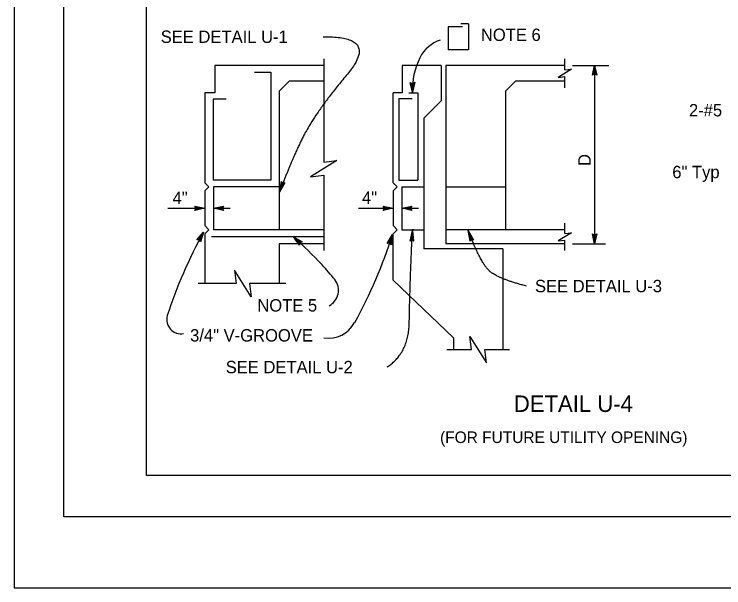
# Model space of a CAD drawing. Extents: x -894 to 866, y -472 to 714.
# Drawn here: x -894 to -464.5, y -472.4 to -125.2 of the extents above; entities that cross this region are included whole.
import ezdxf

# ---------------------------------------------------------------- set-up
doc = ezdxf.new("R2010")
doc.units = 0
for name, color, linetype in [('56 Stage 3 Anno', 7, 'Continuous'), ('57 Undefined', 7, 'Continuous'), ('60 Nongeo Data', 7, 'Continuous'), ('border_PLOTTING-ELEMENTS', 7, 'Continuous'), ('border_rw_22x34_Cut_Lines', 7, 'Continuous'), ('border_SHEET', 7, 'Continuous')]:
    doc.layers.add(name, color=color, linetype=linetype)

msp = doc.modelspace()

# ---------------------------------------------------------------- linework, layer by layer
at = {"layer": '56 Stage 3 Anno'}
for p, q in [((-555.97, -156.21), (-534.02, -156.21)), ((-544, -162.21), (-542.66, -156.21)), ((-543.64, -161.99), (-542.66, -157.59)), ((-542.66, -156.21), (-542.66, -264.21)), ((-542.66, -156.21), (-542.66, -156.21)), ((-542.66, -156.21), (-541.33, -162.21)), ((-542.66, -157.6), (-541.69, -161.97)), ((-542.66, -161.41), (-544, -162.21)), ((-544, -162.21), (-544, -162.21)), ((-543.29, -161.76), (-542.66, -158.97)), ((-542.94, -161.58), (-542.66, -160.35)), ((-542.66, -158.97), (-542.04, -161.79)), ((-542.66, -160.35), (-542.4, -161.56)), ((-541.33, -162.21), (-542.66, -161.41)), ((-541.33, -162.21), (-541.33, -162.21)), ((-652.84, -172.46), (-654.27, -166.48)), ((-654.27, -166.48), (-654.27, -166.48)), ((-654.27, -166.48), (-652.93, -167.26)), ((-652.87, -171.07), (-653.91, -166.71)), ((-652.88, -169.7), (-653.56, -166.88)), ((-652.91, -168.32), (-653.19, -167.11)), ((-652.93, -167.26), (-651.6, -166.44)), ((-652.65, -167.08), (-652.91, -168.32)), ((-652.31, -166.9), (-652.88, -169.7)), ((-651.95, -166.66), (-652.86, -171.08)), ((-651.6, -166.44), (-652.84, -172.46)), ((-651.6, -166.44), (-651.6, -166.44)), ((-652.84, -172.46), (-652.84, -172.46)), ((-733.35, -232.95), (-732.14, -226.5)), ((-733.35, -232.95), (-731.96, -226.74)), ((-731.76, -226.99), (-733.35, -232.95)), ((-730.13, -227.23), (-733.35, -232.95)), ((-731.57, -227.25), (-733.35, -232.95)), ((-730.44, -227.29), (-733.35, -232.95)), ((-733.35, -232.95), (-730.74, -227.36)), ((-733.35, -232.95), (-731.07, -227.43)), ((-731.36, -227.48), (-733.35, -232.95)), ((-731.76, -226.99), (-732.14, -226.5)), ((-731.36, -227.48), (-731.76, -226.99)), ((-730.74, -227.36), (-731.36, -227.48)), ((-730.74, -227.36), (-730.13, -227.23)), ((-800.94, -242.71), (-778.66, -242.71)), ((-783.86, -242.71), (-784.66, -241.37)), ((-784.66, -241.37), (-784.66, -241.37)), ((-784.66, -241.37), (-778.66, -242.71)), ((-778.66, -242.71), (-784.66, -244.04)), ((-784.66, -244.04), (-783.86, -242.71)), ((-784.66, -244.04), (-784.66, -244.04)), ((-784.44, -241.72), (-780.04, -242.71)), ((-780.05, -242.71), (-784.43, -243.68)), ((-781.42, -242.7), (-784.25, -243.33)), ((-784.21, -242.08), (-781.42, -242.7)), ((-784.03, -242.43), (-782.8, -242.7)), ((-782.8, -242.7), (-784.01, -242.97)), ((-778.66, -242.71), (-778.66, -242.71)), ((-773.36, -242.71), (-767.36, -241.38)), ((-773.36, -242.71), (-763.36, -242.71)), ((-767.36, -244.05), (-773.36, -242.71)), ((-773.36, -242.71), (-773.36, -242.71)), ((-767.58, -243.69), (-771.98, -242.71)), ((-771.97, -242.7), (-767.59, -241.74)), ((-770.6, -242.71), (-767.77, -242.08)), ((-767.81, -243.33), (-770.6, -242.71)), ((-769.22, -242.71), (-768.01, -242.44)), ((-767.99, -242.98), (-769.22, -242.71)), ((-767.36, -241.38), (-768.16, -242.71)), ((-768.16, -242.71), (-767.36, -244.05)), ((-767.36, -241.38), (-767.36, -241.38)), ((-767.36, -244.05), (-767.36, -244.05)), ((-685.68, -242.71), (-664.66, -242.71)), ((-669.86, -242.71), (-670.66, -241.37)), ((-670.66, -241.37), (-670.66, -241.37)), ((-670.66, -241.37), (-664.66, -242.71)), ((-664.66, -242.71), (-670.66, -244.04)), ((-670.66, -244.04), (-669.86, -242.71)), ((-670.66, -244.04), (-670.66, -244.04)), ((-670.44, -241.72), (-666.04, -242.71)), ((-666.05, -242.71), (-670.43, -243.68)), ((-667.42, -242.7), (-670.25, -243.33)), ((-670.21, -242.08), (-667.42, -242.7)), ((-670.03, -242.43), (-668.8, -242.7)), ((-668.8, -242.7), (-670.01, -242.97)), ((-664.66, -242.71), (-664.66, -242.71)), ((-659.36, -242.71), (-653.36, -241.38)), ((-659.36, -242.71), (-649.36, -242.71)), ((-653.36, -244.05), (-659.36, -242.71)), ((-659.36, -242.71), (-659.36, -242.71)), ((-653.58, -243.69), (-657.98, -242.71)), ((-657.97, -242.7), (-653.6, -241.74)), ((-656.6, -242.71), (-653.77, -242.08)), ((-653.81, -243.33), (-656.6, -242.71)), ((-655.22, -242.71), (-654.01, -242.44)), ((-653.99, -242.98), (-655.22, -242.71)), ((-653.36, -241.38), (-654.16, -242.71)), ((-654.16, -242.71), (-653.36, -244.05)), ((-653.36, -241.38), (-653.36, -241.38)), ((-653.36, -244.05), (-653.36, -244.05)), ((-783.52, -261.78), (-779.43, -257.19)), ((-779.43, -257.19), (-781.19, -263.08)), ((-779.43, -257.19), (-779.43, -257.19)), ((-654.37, -262.53), (-653.02, -256.11)), ((-654.09, -262.38), (-653.02, -256.11)), ((-653.02, -256.11), (-653.83, -262.23)), ((-653.02, -256.11), (-653.53, -262.06)), ((-653.27, -261.92), (-653.02, -256.11)), ((-653.02, -256.11), (-652.22, -262.62)), ((-652.74, -262.27), (-653.02, -256.11)), ((-653, -262.08), (-653.02, -256.11)), ((-653.02, -256.11), (-652.47, -262.45)), ((-617.17, -261.54), (-619.26, -256.11)), ((-617.94, -262.54), (-619.26, -256.11)), ((-619.26, -256.11), (-615.93, -261.76)), ((-616.54, -261.65), (-619.26, -256.11)), ((-619.26, -256.11), (-617.56, -262.04)), ((-617.74, -262.28), (-619.26, -256.11)), ((-619.26, -256.11), (-617.36, -261.77)), ((-616.86, -261.58), (-619.26, -256.11)), ((-619.26, -256.11), (-616.23, -261.7)), ((-781.96, -261.73), (-783.52, -261.78)), ((-783.52, -261.78), (-783.52, -261.78)), ((-783.1, -261.76), (-780.1, -258.39)), ((-782.68, -261.73), (-780.78, -259.6)), ((-782.29, -261.75), (-781.45, -260.81)), ((-781.19, -263.08), (-781.96, -261.73)), ((-781.45, -260.81), (-781.8, -261.99)), ((-780.78, -259.6), (-781.6, -262.37)), ((-780.11, -258.4), (-781.39, -262.7)), ((-721.41, -264.99), (-724.96, -259.97)), ((-724.96, -259.97), (-724.96, -259.97)), ((-724.96, -259.97), (-719.62, -263.01)), ((-721.33, -264.58), (-723.94, -260.9)), ((-723.92, -260.9), (-720.03, -263.12)), ((-721.26, -264.16), (-722.91, -261.83)), ((-722.91, -261.83), (-720.4, -263.26)), ((-668.19, -263.92), (-665.09, -258.62)), ((-667.79, -263.83), (-665.51, -259.93)), ((-667.38, -263.71), (-665.93, -261.25)), ((-665.93, -261.25), (-666.2, -264.13)), ((-665.51, -259.94), (-665.92, -264.4)), ((-665.09, -258.62), (-665.65, -264.74)), ((-665.09, -258.62), (-665.09, -258.62)), ((-653.83, -262.23), (-653.27, -261.92)), ((-653.27, -261.92), (-652.74, -262.27)), ((-617.56, -262.04), (-617.94, -262.54)), ((-617.56, -262.04), (-617.17, -261.54)), ((-617.17, -261.54), (-616.54, -261.65)), ((-616.54, -261.65), (-615.93, -261.76)), ((-542.66, -264.21), (-543.99, -258.21)), ((-543.99, -258.21), (-543.99, -258.21)), ((-543.99, -258.21), (-542.66, -259.01)), ((-542.66, -262.82), (-543.63, -258.44)), ((-542.66, -261.44), (-543.28, -258.62)), ((-542.66, -260.06), (-542.93, -258.85)), ((-542.66, -259.01), (-541.32, -258.21)), ((-541.32, -258.21), (-542.66, -264.21)), ((-541.68, -258.42), (-542.66, -262.83)), ((-542.04, -258.66), (-542.66, -261.44)), ((-542.38, -258.83), (-542.66, -260.06)), ((-541.32, -258.21), (-541.32, -258.21)), ((-781.19, -263.08), (-781.19, -263.08)), ((-721.16, -263.78), (-721.89, -262.76)), ((-721.89, -262.76), (-720.81, -263.37)), ((-721.1, -263.46), (-721.41, -264.99)), ((-721.41, -264.99), (-721.41, -264.99)), ((-719.62, -263.01), (-721.1, -263.46)), ((-719.62, -263.01), (-719.62, -263.01)), ((-666.67, -263.57), (-668.19, -263.92)), ((-668.19, -263.92), (-668.19, -263.92)), ((-666.99, -263.65), (-666.36, -262.56)), ((-665.65, -264.74), (-666.67, -263.57)), ((-666.36, -262.56), (-666.47, -263.8)), ((-665.65, -264.74), (-665.65, -264.74)), ((-653.83, -262.23), (-654.37, -262.53)), ((-652.74, -262.27), (-652.22, -262.62)), ((-555.97, -264.21), (-536.13, -264.21)), ((-542.66, -264.21), (-542.66, -264.21))]:
    msp.add_line(p, q, dxfattribs=at)
for centre, radius, start, end in [((-629.82, -160.55), 20.64, 107.6881, 154.1351), ((-613.16, -169.97), 39.76, 152.3925, 183.5844), ((-529.03, -395.85), 286.26, 151.0263, 162.0615), ((-905.44, -461.03), 270.19, 42.9457, 48.091), ((-938.27, -173.11), 286.26, 331.0263, 342.617), ((-907.78, -458.48), 270.19, 39.7051, 42.2114), ((-708.18, -292.33), 10.49, 296.7505, 37.9519), ((-793.06, -310.01), 8.64, 164.386, 280.6531), ((-703.39, -304.17), 17.17, 259.354, 333.1143)]:
    msp.add_arc(centre, radius, start, end, dxfattribs=at)
for points in [[(-706.91, -138.91), (-673, -138.21), (-710.97, -183.79), (-725.77, -212.14), (-733.35, -232.95)], [(-668.32, -338.75), (-655.13, -330.33), (-654.6, -292.95), (-653.02, -256.11)], [(-583.92, -289.8), (-600.28, -285.59), (-611.35, -276.64), (-619.26, -256.11)]]:
    msp.add_open_spline(points, degree=2, dxfattribs=at)
at = {"layer": '60 Nongeo Data'}
for p, q in [((-631.3, -132.93), (-631.3, -146.76)), ((-622.71, -132.93), (-631.3, -132.93)), ((-619.09, -130.99), (-623.71, -130.99)), ((-619.09, -130.99), (-619.09, -146.76)), ((-619.09, -146.76), (-631.3, -146.76)), ((-706.66, -152.21), (-706.66, -214.74)), ((-560.66, -158.96), (-560.66, -152.21)), ((-706.66, -156.21), (-772.66, -156.21)), ((-772.66, -156.21), (-772.66, -172.71)), ((-635.66, -156.21), (-659.16, -156.21)), ((-659.16, -156.21), (-659.16, -172.71)), ((-635.66, -156.21), (-635.66, -177.71)), ((-632.66, -156.21), (-632.66, -264.21)), ((-560.66, -156.21), (-632.66, -156.21)), ((-748.66, -160.21), (-738.66, -160.21)), ((-738.66, -160.21), (-738.66, -225.71)), ((-560.66, -169.71), (-560.66, -162.96)), ((-727.66, -165.71), (-733.66, -171.71)), ((-706.66, -165.71), (-727.66, -165.71)), ((-590.66, -165.71), (-596.66, -171.71)), ((-560.66, -165.71), (-590.66, -165.71)), ((-733.66, -171.71), (-733.66, -255.71)), ((-596.66, -171.71), (-596.66, -255.71)), ((-778.66, -172.71), (-778.66, -227.21)), ((-772.66, -172.71), (-778.66, -172.71)), ((-659.16, -172.71), (-664.66, -172.71)), ((-664.66, -227.21), (-664.66, -172.71)), ((-655.16, -172.71), (-649.66, -172.71)), ((-649.66, -172.71), (-649.66, -225.71)), ((-773.66, -176.71), (-773.66, -225.71)), ((-765.66, -176.71), (-773.66, -176.71)), ((-661.16, -176.21), (-661.16, -225.71)), ((-661.16, -176.21), (-653.16, -176.21)), ((-646.16, -188.21), (-635.66, -177.71)), ((-646.16, -188.21), (-646.16, -227.71)), ((-706.66, -222.74), (-706.66, -268.21)), ((-646.16, -220.71), (-646.16, -239.21)), ((-776.16, -229.71), (-778.66, -227.21)), ((-738.66, -225.71), (-773.66, -225.71)), ((-662.16, -229.71), (-664.66, -227.21)), ((-661.16, -225.71), (-649.66, -225.71)), ((-776.16, -229.71), (-778.66, -232.21)), ((-733.66, -229.71), (-773.36, -229.71)), ((-773.36, -229.71), (-773.36, -255.71)), ((-662.16, -229.71), (-664.66, -232.21)), ((-659.36, -229.71), (-659.36, -255.71)), ((-659.36, -229.71), (-646.16, -229.71)), ((-632.66, -229.71), (-596.66, -229.71)), ((-778.66, -232.21), (-778.66, -253.21)), ((-664.66, -232.21), (-664.66, -253.21)), ((-646.16, -239.21), (-646.16, -267.21)), ((-776.16, -255.71), (-778.66, -253.21)), ((-662.16, -255.71), (-664.66, -253.21)), ((-560.66, -257.96), (-560.66, -251.71)), ((-776.16, -255.71), (-778.66, -258.21)), ((-742.66, -255.71), (-773.36, -255.71)), ((-766.07, -255.71), (-767.33, -255.71)), ((-765.51, -255.71), (-766.07, -255.71)), ((-706.66, -255.71), (-742.66, -255.71)), ((-662.16, -255.71), (-664.66, -258.21)), ((-659.36, -255.71), (-646.16, -255.71)), ((-652.07, -255.71), (-653.33, -255.71)), ((-596.66, -255.71), (-632.66, -255.71)), ((-620.07, -255.71), (-621.33, -255.71)), ((-619.51, -255.71), (-620.07, -255.71)), ((-560.66, -255.71), (-596.66, -255.71)), ((-778.66, -258.21), (-778.66, -288.21)), ((-706.66, -259.96), (-774.66, -259.96)), ((-664.66, -286.21), (-664.66, -258.21)), ((-560.66, -268.21), (-560.66, -261.96)), ((-706.66, -264.21), (-733.66, -264.21)), ((-733.66, -264.21), (-733.66, -288.21)), ((-560.66, -264.21), (-632.66, -264.21)), ((-598.16, -267.21), (-646.16, -267.21)), ((-598.16, -267.21), (-598.16, -328.21)), ((-628.16, -321.21), (-664.66, -286.21)), ((-759.66, -288.21), (-782.66, -288.21)), ((-729.66, -288.21), (-751.66, -288.21)), ((-628.16, -321.21), (-628.16, -328.21)), ((-632.16, -328.21), (-617.16, -328.21)), ((-609.16, -328.21), (-594.16, -328.21))]:
    msp.add_line(p, q, dxfattribs=at)
for points in [[(-560.66, -158.96), (-556.66, -158.46), (-564.66, -163.46), (-560.66, -162.96)], [(-706.66, -214.74), (-698.66, -213.74), (-714.66, -223.74), (-706.66, -222.74)], [(-560.66, -257.96), (-556.66, -257.46), (-564.66, -262.46), (-560.66, -261.96)], [(-751.66, -288.21), (-750.66, -296.21), (-760.66, -280.21), (-759.66, -288.21)], [(-617.16, -328.21), (-618.16, -320.21), (-608.16, -336.21), (-609.16, -328.21)]]:
    msp.add_lwpolyline(points, dxfattribs=at)
at = {"layer": 'border_PLOTTING-ELEMENTS'}
for points in [[(-894.04, -472.44), (865.96, -472.44), (865.96, 713.56), (-894.04, 713.56)], [(-864.04, 670.56), (835.96, 670.56), (835.96, -429.44), (-864.04, -429.44)]]:
    msp.add_lwpolyline(points, close=True, dxfattribs=at)
at = {"layer": 'border_rw_22x34_Cut_Lines'}
msp.add_lwpolyline([(-864.04, 670.56), (835.96, 670.56), (835.96, -429.44), (-864.04, -429.44)], close=True, dxfattribs=at)
at = {"layer": 'border_SHEET'}
for p, q in [((-814.04, -404.44), (-814.04, 645.56)), ((810.96, -404.44), (-814.04, -404.44))]:
    msp.add_line(p, q, dxfattribs=at)

# ---------------------------------------------------------------- texts
at = {"layer": '57 Undefined'}
for s, height, p in [('SEE DETAIL U-1', 7.5, (-805.35, -142.59)), ('NOTE 6', 7.5, (-611.53, -141.42)), ('2-#5', 7.5, (-485.56, -187.07)), ('6" Typ', 7.5, (-495.66, -224.49)), ('4"', 7.5, (-798.18, -240.14)), ('4"', 7.5, (-683.5, -240.03)), ('SEE DETAIL U-3', 7.5, (-578.8, -293.52)), ('NOTE 5', 7.5, (-746.86, -305.21)), ('3/4" V-GROOVE', 7.5, (-787.55, -323.35)), ('SEE DETAIL U-2', 7.5, (-766.01, -342.56)), ('DETAIL U-4', 10, (-591.58, -365.99)), ('(FOR FUTURE UTILITY OPENING)', 7, (-636.23, -384.8))]:
    msp.add_text(s, height=height, dxfattribs=at).set_placement(p)
msp.add_text('D', height=7.5, rotation=90, dxfattribs=at).set_placement((-545.06, -217.12))

doc.saveas('drawing.dxf')
